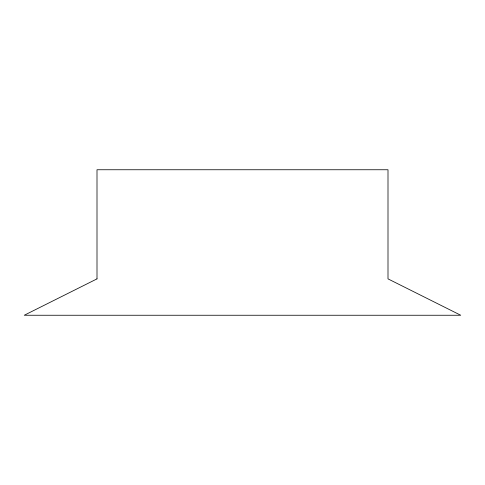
<?xml version="1.0" encoding="UTF-8"?>
<svg xmlns="http://www.w3.org/2000/svg" width="485" height="485" viewBox="0 0 485 485"><rect width="100%" height="100%" fill="white"/><g stroke="black" fill="none" stroke-linecap="round" stroke-linejoin="round"><path stroke-width="0.73" d="M97 278.875L24.25 315.25L460.75 315.25L388 278.875L388 169.75L97 169.75L97 278.875"/></g></svg>
